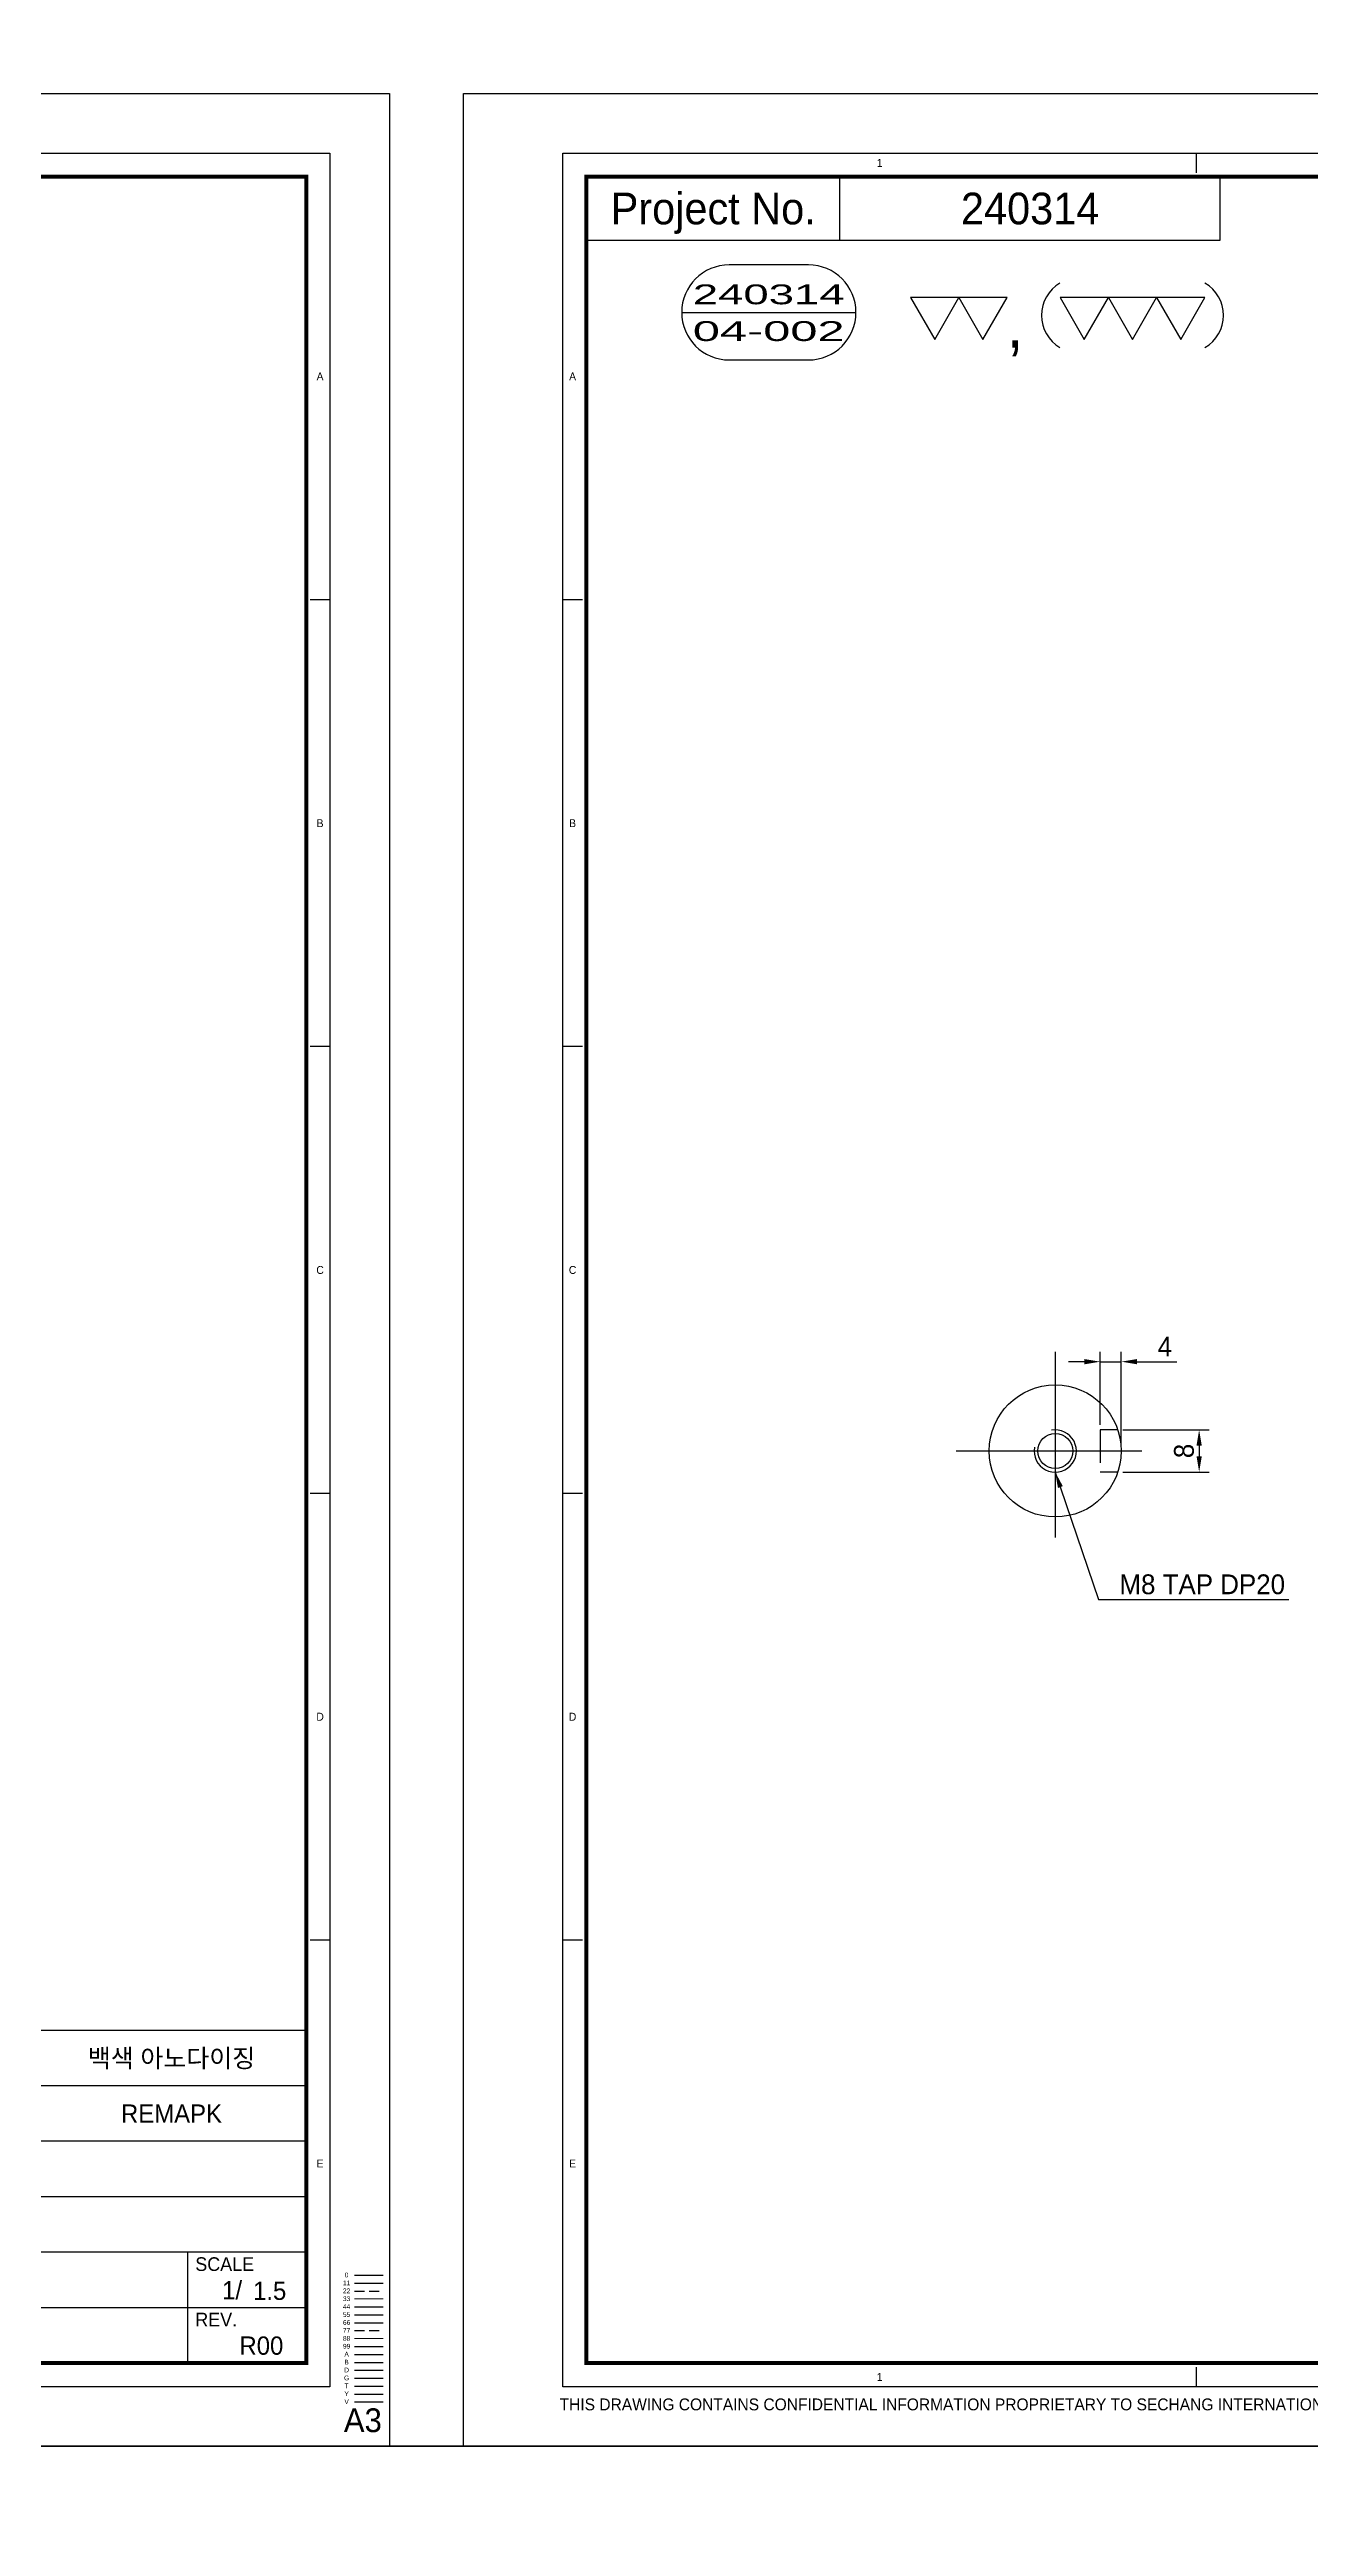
# Model space of a CAD drawing. Header units: inches. Extents: x 0 to 77285, y -118 to 40065.
# Drawn here: x 71910.6 to 72149.1, y 4671 to 5140 of the extents above; entities that cross this region are included whole.
import ezdxf
from ezdxf.enums import TextEntityAlignment as Align

# ---------------------------------------------------------------- set-up
doc = ezdxf.new("R2010")
doc.units = ezdxf.units.IN
doc.header["$LTSCALE"] = 5
doc.header["$MEASUREMENT"] = 0
for name, pattern in [('CENTER', [2, 1.25, -0.25, 0.25, -0.25]), ('HIDDEN', [0.375, 0.25, -0.125]), ('PHANTOM', [2.5, 1.25, -0.25, 0.25, -0.25, 0.25, -0.25])]:
    doc.linetypes.add(name, pattern=pattern)
for name, color, linetype in [('11', 1, 'CENTER'), ('22', 2, 'HIDDEN'), ('44', 4, 'Continuous'), ('55', 5, 'Continuous'), ('66', 6, 'PHANTOM'), ('77', 40, 'HIDDEN'), ('99', 181, 'Continuous'), ('A', 8, 'Continuous'), ('B', 123, 'Continuous'), ('D', 3, 'Continuous'), ('G', 231, 'Continuous'), ('T', 3, 'Continuous'), ('VV', 1, 'Continuous'), ('Y', 60, 'Continuous')]:
    doc.layers.add(name, color=color, linetype=linetype)
doc.layers.add('33', color=3, linetype='PHANTOM', lineweight=9)
doc.layers.add('88', color=35, linetype='Continuous', lineweight=5)
doc.styles.add('SCI', font='')
doc.styles.get('SCI').set_extended_font_data('Gulim')
doc.dimstyles.new('SCH', dxfattribs={"dimtxt": 2.5, "dimasz": 2, "dimexe": 1.25, "dimexo": 0.625, "dimtad": 1, "dimdec": 8, "dimtxsty": 'SCI', "dimcen": 2.5, "dimclrd": 4, "dimclre": 4, "dimclrt": 7, "dimadec": 8, "dimazin": 2, "dimtfac": 1, "dimtdec": 8, "dimtmove": 0, "dimatfit": 3, "dimfxl": 1, "dimarcsym": 0})

# ---------------------------------------------------------------- blocks, each defined once
blk = doc.blocks.new('J2')
for p, q in [((0, 2.25), (-2.6, 2.25)), ((-2.6, 2.25), (-1.3, 0)), ((-1.3, 0), (0, 2.25)), ((2.6, 2.25), (0, 2.25)), ((0, 2.25), (1.3, 0)), ((1.3, 0), (2.6, 2.25))]:
    blk.add_line(p, q)
blk = doc.blocks.new('J3')
for p, q in [((-3.9, 2.25), (-2.6, 0)), ((-1.3, 2.25), (-3.9, 2.25)), ((-2.6, 0), (-1.3, 2.25)), ((-1.3, 2.25), (0, 0)), ((1.3, 2.25), (-1.3, 2.25)), ((0, 0), (1.3, 2.25)), ((1.3, 2.25), (2.6, 0)), ((3.9, 2.25), (1.3, 2.25)), ((2.6, 0), (3.9, 2.25))]:
    blk.add_line(p, q)
blk = doc.blocks.new('A$C645fd8c3')
at = {"color": 2}
for p, q in [((12.5, -289.5), (12.5, -7.5)), ((12.5, -7.5), (412.5, -7.5)), ((92.5, -10), (92.5, -7.5)), ((412.5, -7.5), (412.5, -289.5)), ((15, -63.9), (12.5, -63.9)), ((412.5, -63.9), (410, -63.9)), ((15, -120.3), (12.5, -120.3)), ((412.5, -120.3), (410, -120.3)), ((15, -176.7), (12.5, -176.7)), ((412.5, -176.7), (410, -176.7)), ((15, -233.1), (12.5, -233.1)), ((412.5, -233.1), (410, -233.1)), ((92.5, -289.5), (92.5, -287)), ((412.5, -289.5), (12.5, -289.5))]:
    blk.add_line(p, q, dxfattribs=at)
at = {"color": 40}
for p, q in [((47.5, -18.5), (47.5, -10.5)), ((95.5, -18.5), (95.5, -10.5))]:
    blk.add_line(p, q, dxfattribs=at)
at = {"color": 7, "linetype": 'Continuous'}
blk.add_line((27.52, -27.62), (49.52, -27.62), dxfattribs=at)
for p, q in [((409.5, -244.5), (249.5, -244.5)), ((409.5, -251.5), (249.5, -251.5)), ((409.5, -258.5), (249.5, -258.5)), ((415.59, -275.4), (419.2, -275.4))]:
    blk.add_line(p, q)
at = {"color": 3}
for p, q in [((409.58, -265.5), (316.5, -265.5)), ((409.5, -272.5), (249.5, -272.5)), ((409.58, -279.5), (316.5, -279.5))]:
    blk.add_line(p, q, dxfattribs=at)
at = {"color": 40, "const_width": 0.5}
blk.add_lwpolyline([(15.5, -286.5), (15.5, -10.5), (409.5, -10.5), (409.5, -286.5)], close=True, dxfattribs=at)
at = {"color": 40}
blk.add_lwpolyline([(15.5, -18.5), (95.5, -18.5)], dxfattribs=at)
blk.add_lwpolyline([(33.52, -21.62, 1), (33.52, -33.62), (43.52, -33.62, 1), (43.52, -21.62)], format="xyb", close=True)
for centre, start, end in [((77.61, -27.99), 120, 240), ((91.22, -27.99), 300, 60)]:
    blk.add_arc(centre, 4.69, start, end)
at = {"layer": '11'}
blk.add_line((415.59, -276.4), (419.2, -276.4), dxfattribs=at)
at = {"layer": '22'}
blk.add_line((415.59, -277.4), (419.2, -277.4), dxfattribs=at)
at = {"layer": '33'}
blk.add_line((415.59, -278.4), (419.2, -278.4), dxfattribs=at)
at = {"layer": '44'}
blk.add_line((415.59, -279.4), (419.2, -279.4), dxfattribs=at)
at = {"layer": '55'}
blk.add_line((415.59, -280.4), (419.2, -280.4), dxfattribs=at)
at = {"layer": '66'}
blk.add_line((415.59, -281.4), (419.2, -281.4), dxfattribs=at)
at = {"layer": '77'}
blk.add_line((415.59, -282.4), (419.2, -282.4), dxfattribs=at)
at = {"layer": '88'}
blk.add_line((415.59, -283.4), (419.2, -283.4), dxfattribs=at)
at = {"layer": '99'}
blk.add_line((415.59, -284.4), (419.2, -284.4), dxfattribs=at)
at = {"layer": 'A'}
blk.add_line((415.59, -285.4), (419.2, -285.4), dxfattribs=at)
at = {"layer": 'B'}
blk.add_line((415.59, -286.4), (419.2, -286.4), dxfattribs=at)
at = {"layer": 'D'}
blk.add_line((415.59, -287.4), (419.2, -287.4), dxfattribs=at)
at = {"layer": 'Defpoints', "color": 1}
blk.add_lwpolyline([(0, -297), (0, 0), (420, 0), (420, -297)], close=True, dxfattribs=at)
at = {"layer": 'G'}
blk.add_line((415.59, -288.4), (419.2, -288.4), dxfattribs=at)
at = {"layer": 'T'}
for p, q in [((394.5, -272.5), (394.5, -286.5)), ((415.59, -289.4), (419.2, -289.4))]:
    blk.add_line(p, q, dxfattribs=at)
at = {"layer": 'VV'}
blk.add_line((415.59, -291.4), (419.2, -291.4), dxfattribs=at)
at = {"layer": 'Y'}
blk.add_line((415.59, -290.4), (419.2, -290.4), dxfattribs=at)
at = {"xscale": 2.34375, "yscale": 2.34375, "zscale": 2.34375}
for name, p in [('J2', (62.5, -31.03)), ('J3', (84.42, -31.03))]:
    blk.add_blockref(name, p, dxfattribs=at)
at = {"color": 2, "style": 'SCI'}
for s, p in [('1', (52.5, -8.75)), ('A', (13.75, -35.7)), ('A', (411.25, -35.7)), ('B', (13.75, -92.1)), ('B', (411.25, -92.1)), ('C', (13.75, -148.5)), ('C', (411.25, -148.5)), ('D', (13.75, -204.9)), ('D', (411.25, -204.9)), ('E', (13.75, -261.3)), ('E', (411.25, -261.3)), ('E', (411.25, -261.3)), ('1', (52.5, -288.25))]:
    blk.add_text(s, height=1, dxfattribs=at).set_placement(p, align=Align.MIDDLE_CENTER)
at = {"style": 'SCI'}
for s, height, p in [('Project No.', 4, (31.5, -14.5)), (',', 5.86, (69.61, -29.14)), ('REMAPK', 2.308, (392.5, -255)), ('0', 0.6, (414.6, -275.37))]:
    blk.add_text(s, height=height, dxfattribs=at).set_placement(p, align=Align.MIDDLE_CENTER)
for s, p in [('SCALE', (395.5, -274)), ('REV.', (395.5, -281))]:
    blk.add_text(s, height=1.731, dxfattribs=at).set_placement(p, align=Align.MIDDLE_LEFT)
at = {"color": 40, "style": 'SCI'}
blk.add_text('1/', height=2.308, dxfattribs=at).set_placement((400.15, -277.29), align=Align.MIDDLE_CENTER)
at = {"color": 3, "linetype": 'Continuous', "style": 'SCI'}
blk.add_text('THIS DRAWING CONTAINS CONFIDENTIAL INFORMATION PROPRIETARY TO SECHANG INTERNATIONAL Co., Ltd  ', height=1.5, dxfattribs=at).set_placement((12.11, -292.46))
at = {"color": 2, "style": 'SCI'}
blk.add_text('A3', height=3, dxfattribs=at).set_placement((419.05, -296.11), align=Align.BOTTOM_RIGHT)
at = {"layer": '11', "style": 'SCI'}
blk.add_text('11', height=0.6, dxfattribs=at).set_placement((414.6, -276.37), align=Align.MIDDLE_CENTER)
at = {"layer": '22', "style": 'SCI'}
blk.add_text('22', height=0.6, dxfattribs=at).set_placement((414.6, -277.37), align=Align.MIDDLE_CENTER)
at = {"layer": '33', "style": 'SCI'}
blk.add_text('33', height=0.6, dxfattribs=at).set_placement((414.6, -278.37), align=Align.MIDDLE_CENTER)
at = {"layer": '44', "style": 'SCI'}
blk.add_text('44', height=0.6, dxfattribs=at).set_placement((414.6, -279.37), align=Align.MIDDLE_CENTER)
at = {"layer": '55', "style": 'SCI'}
blk.add_text('55', height=0.6, dxfattribs=at).set_placement((414.6, -280.37), align=Align.MIDDLE_CENTER)
at = {"layer": '66', "style": 'SCI'}
blk.add_text('66', height=0.6, dxfattribs=at).set_placement((414.6, -281.37), align=Align.MIDDLE_CENTER)
at = {"layer": '77', "style": 'SCI'}
blk.add_text('77', height=0.6, dxfattribs=at).set_placement((414.6, -282.37), align=Align.MIDDLE_CENTER)
at = {"layer": '88', "style": 'SCI'}
blk.add_text('88', height=0.6, dxfattribs=at).set_placement((414.6, -283.37), align=Align.MIDDLE_CENTER)
at = {"layer": '99', "style": 'SCI'}
blk.add_text('99', height=0.6, dxfattribs=at).set_placement((414.6, -284.37), align=Align.MIDDLE_CENTER)
at = {"layer": 'A', "style": 'SCI'}
blk.add_text('A', height=0.6, dxfattribs=at).set_placement((414.6, -285.37), align=Align.MIDDLE_CENTER)
at = {"layer": 'B', "style": 'SCI'}
blk.add_text('B', height=0.6, dxfattribs=at).set_placement((414.6, -286.37), align=Align.MIDDLE_CENTER)
at = {"layer": 'D', "style": 'SCI'}
blk.add_text('D', height=0.6, dxfattribs=at).set_placement((414.6, -287.37), align=Align.MIDDLE_CENTER)
at = {"layer": 'G', "style": 'SCI'}
blk.add_text('G', height=0.6, dxfattribs=at).set_placement((414.6, -288.37), align=Align.MIDDLE_CENTER)
at = {"layer": 'T', "style": 'SCI'}
blk.add_text('T', height=0.6, dxfattribs=at).set_placement((414.6, -289.37), align=Align.MIDDLE_CENTER)
at = {"layer": 'VV', "style": 'SCI'}
blk.add_text('V', height=0.6, dxfattribs=at).set_placement((414.6, -291.37), align=Align.MIDDLE_CENTER)
at = {"layer": 'Y', "style": 'SCI'}
blk.add_text('Y', height=0.6, dxfattribs=at).set_placement((414.6, -290.37), align=Align.MIDDLE_CENTER)
blk = doc.blocks.new('SMTAPM8', base_point=(1776.12, 1983.9))
at = {"color": 7, "linetype": 'Continuous'}
blk.add_circle((1776.12, 1983.9), 3.32, dxfattribs=at)
at = {"layer": '11', "ltscale": 1.8}
for p, q in [((1776.12, 1977.9), (1776.12, 1989.9)), ((1770.12, 1983.9), (1782.12, 1983.9))]:
    blk.add_line(p, q, dxfattribs=at)
at = {"layer": 'T', "linetype": 'Continuous'}
blk.add_arc((1776.12, 1983.9), 4, 260.0082, 189.9928, dxfattribs=at)
blk = doc.blocks.new('A$C268D4A48')
blk.add_circle((0, 0), 12.5)
at = {"layer": '11', "ltscale": 5.625}
for p, q in [((0, -18.75), (0, 18.75)), ((-18.75, 0), (18.75, 0))]:
    blk.add_line(p, q, dxfattribs=at)
at = {"layer": '22', "ltscale": 5}
for p, q in [((-4, 11.84), (-4, 8.5)), ((4, 11.84), (4, 8.5)), ((-4, 8.5), (4, 8.5))]:
    blk.add_line(p, q, dxfattribs=at)
blk.add_blockref('SMTAPM8', (0, 0))
blk = doc.blocks.new('*D1391')
at = {"color": 4, "lineweight": -2, "transparency": 16777216}
for p, q in [((72113.79, 4878.64), (72130.12, 4878.64)), ((72128.25, 4875.64), (72128.25, 4873.64)), ((72113.79, 4870.64), (72130.12, 4870.64))]:
    blk.add_line(p, q, dxfattribs=at)
at = {"color": 4, "transparency": 16777216}
for points in [[(72127.75, 4875.64), (72128.75, 4875.64), (72128.25, 4878.64)], [(72127.75, 4873.64), (72128.75, 4873.64), (72128.25, 4870.64)]]:
    blk.add_solid(points, dxfattribs=at)
at = {"layer": 'Defpoints', "color": 0, "transparency": 16777216}
for p in [(72112.85, 4878.64), (72112.85, 4870.64), (72128.25, 4870.64)]:
    blk.add_point(p, dxfattribs=at)
at = {"color": 7, "transparency": 16777216, "insert": (72125.39, 4874.64), "char_height": 3.75, "attachment_point": 5, "rotation": 90, "style": 'SCI'}
blk.add_mtext('8', dxfattribs=at)
blk = doc.blocks.new('*D1392')
at = {"color": 4, "lineweight": -2, "transparency": 16777216}
for p, q in [((72109.51, 4879.58), (72109.51, 4893.43)), ((72113.51, 4875.58), (72113.51, 4893.43)), ((72106.51, 4891.55), (72103.51, 4891.55)), ((72109.51, 4891.55), (72113.51, 4891.55)), ((72116.51, 4891.55), (72124.01, 4891.55))]:
    blk.add_line(p, q, dxfattribs=at)
at = {"color": 4, "transparency": 16777216}
for points in [[(72106.51, 4892.05), (72106.51, 4891.05), (72109.51, 4891.55)], [(72116.51, 4892.05), (72116.51, 4891.05), (72113.51, 4891.55)]]:
    blk.add_solid(points, dxfattribs=at)
at = {"layer": 'Defpoints', "color": 0, "transparency": 16777216}
for p in [(72113.51, 4891.55), (72109.51, 4878.64), (72113.51, 4874.64)]:
    blk.add_point(p, dxfattribs=at)
at = {"color": 7, "transparency": 16777216, "insert": (72121.76, 4894.42), "char_height": 3.75, "attachment_point": 5, "style": 'SCI'}
blk.add_mtext('4', dxfattribs=at)

msp = doc.modelspace()

# ---------------------------------------------------------------- linework, layer by layer
for points in [[(71277.07583024, 4686.16601062), (73574.39282526, 4686.16601062), (73574.39282526, 5384.30698566), (71277.07583024, 5384.30698566)], [(71277.07583024, 3988.02503557), (73574.39282526, 3988.02503557), (73574.39282526, 4686.16601062), (71277.07583024, 4686.16601062)]]:
    msp.add_lwpolyline(points, close=True)
at = {"layer": 'Defpoints'}
msp.add_line((71974.93503237, 4686.16601062), (71988.99753237, 4686.16601062), dxfattribs=at)

# ---------------------------------------------------------------- block references
at = {"color": 3, "xscale": 1.5, "yscale": 1.5, "zscale": 1.5}
for p in [(71344.93503237, 5131.66601062), (71988.99753237, 5131.66601062)]:
    msp.add_blockref('A$C645fd8c3', p, dxfattribs=at)
at = {"rotation": 270}
msp.add_blockref('A$C268D4A48', (72101.00542411, 4874.63932595), dxfattribs=at)

# ---------------------------------------------------------------- texts
at = {"style": 'SCI'}
for s, height, p in [('240314', 6, (72096.24753237, 5109.91601062)), ('백색 아노다이징', 3.461538462, (71933.68503237, 4759.66601062))]:
    msp.add_text(s, height=height, dxfattribs=at).set_placement(p, align=Align.MIDDLE_CENTER)
for s, width, p, p2 in [('240314', 1.63101, (72032.38229089, 5091.77923604), (72061.11500052, 5091.77923604)), ('04-002', 1.60732, (72032.38229089, 5084.82069371), (72061.11500052, 5084.82069371))]:
    msp.add_text(s, height=3.75, dxfattribs=dict(at, width=width)).set_placement(p, p2, align=Align.FIT)
at = {"color": 40, "style": 'SCI'}
msp.add_text('1.5', height=3.461538462, dxfattribs=at).set_placement((71949.12094178, 4715.61793369), align=Align.MIDDLE_LEFT)
msp.add_text('R00', height=3.461538462, dxfattribs=at).set_placement((71950.70426314, 4705.23331831), align=Align.MIDDLE_CENTER)
at = {"color": 7, "insert": (72113.15955473, 4847.46459101), "char_height": 3.75, "attachment_point": 7, "style": 'SCI'}
msp.add_mtext('M8 TAP DP20', dxfattribs=at)

# ---------------------------------------------------------------- dimensions: what is measured, and where the dimension line sits
dim = msp.add_linear_dim(base=(72113.50542411, 4891.5537891), p1=(72109.50542411, 4878.63932595), p2=(72113.50542411, 4874.63932595), dimstyle='SCH', override={"dimscale": 1.5, "dimdec": 1, "dimtdec": 1})
dim.commit()
dim.dimension.update_dxf_attribs({"geometry": '*D1392', "text_midpoint": (72121.75617311, 4894.41622252)})
dim = msp.add_linear_dim(base=(72128.24811283, 4870.63932595), p1=(72112.84814339, 4878.63932595), p2=(72112.84814339, 4870.63932595), angle=90, dimstyle='SCH', override={"dimscale": 1.5, "dimdec": 1, "dimtdec": 1})
dim.commit()
dim.dimension.update_dxf_attribs({"geometry": '*D1391', "text_midpoint": (72125.38817608, 4874.63932595)})

# ---------------------------------------------------------------- leaders
at = {"annotation_type": 0, "has_hookline": 1, "hookline_direction": 0, "text_width": 32.05226365}
msp.add_leader([(72101.00542411, 4870.63932595), (72109.22205473, 4846.52709101), (72112.22205473, 4846.52709101)], dimstyle='SCH', override={"dimscale": 1.5, "dimgap": 0.625, "dimtad": 1, "dimdec": 1, "dimtdec": 1}, dxfattribs=at)

doc.saveas('drawing.dxf')
